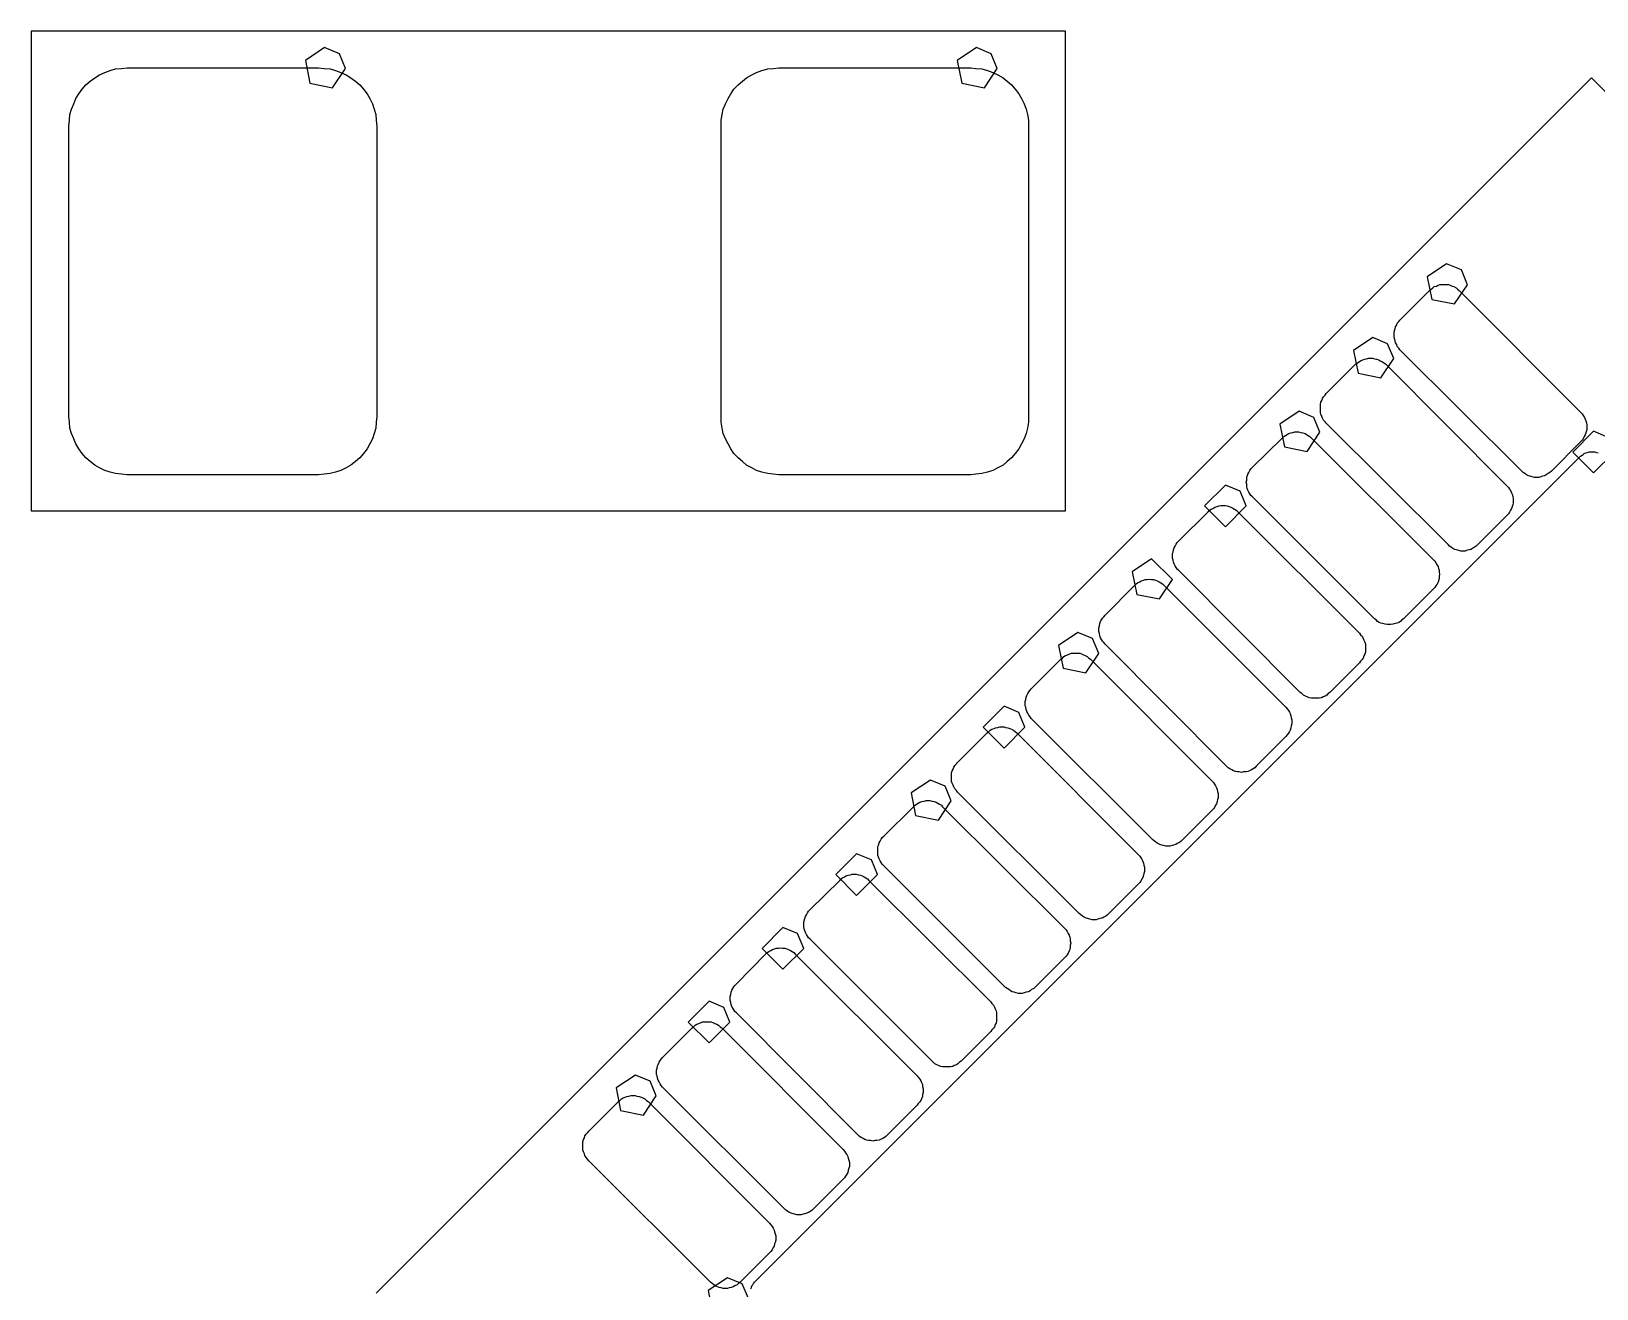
# Model space of a CAD drawing. Extents: x 114 to 258, y 8 to 198.
# Drawn here: x 181.87 to 189.37, y 149.93 to 155.96 of the extents above; entities that cross this region are included whole.
import ezdxf

# ---------------------------------------------------------------- set-up
doc = ezdxf.new("R2010")
doc.units = 0

msp = doc.modelspace()

# ---------------------------------------------------------------- linework, layer by layer
at = {"layer": 'Layer 1', "color": 7}
for points in [[(181.86908, 155.95834), (181.86908, 153.65964)], [(186.82716, 155.95834), (181.86908, 155.95834)], [(186.82716, 153.65964), (186.82716, 155.95834)], [(183.275224, 155.880032), (183.182836, 155.8183), (183.204513, 155.709321), (183.313492, 155.687644), (183.375224, 155.780032), (183.345935, 155.850743), (183.275224, 155.880032), (183.275224, 155.880032)], [(186.400186, 155.880032), (186.307798, 155.8183), (186.329475, 155.709321), (186.438454, 155.687644), (186.500186, 155.780032), (186.470897, 155.850743), (186.400186, 155.880032), (186.400186, 155.880032)], [(182.1307, 155.7018), (182.15102, 155.71958)], [(182.15102, 155.71958), (182.17388, 155.73482)], [(182.17388, 155.73482), (182.19674, 155.75006)], [(182.19674, 155.75006), (182.22214, 155.76022)], [(182.22214, 155.76022), (182.24754, 155.77038)], [(182.24754, 155.77038), (182.27294, 155.778)], [(182.27294, 155.778), (182.30088, 155.78054)], [(182.30088, 155.78054), (182.32882, 155.78308)], [(182.32882, 155.78308), (183.24576, 155.78308)], [(183.24576, 155.78308), (183.2737, 155.78054)], [(183.2737, 155.78054), (183.30164, 155.778)], [(183.30164, 155.778), (183.32704, 155.77038)], [(183.32704, 155.77038), (183.35244, 155.76022)], [(183.35244, 155.76022), (183.37784, 155.75006)], [(183.37784, 155.75006), (183.4007, 155.73482)], [(183.4007, 155.73482), (183.42356, 155.71958)], [(183.42356, 155.71958), (183.44388, 155.7018)], [(189.34938, 155.73482), (183.52262, 149.90806)], [(185.25744, 155.7018), (185.27776, 155.71958)], [(185.27776, 155.71958), (185.29808, 155.73482)], [(185.29808, 155.73482), (185.32348, 155.75006)], [(185.32348, 155.75006), (185.34634, 155.76022)], [(185.34634, 155.76022), (185.37174, 155.77038)], [(185.37174, 155.77038), (185.39968, 155.778)], [(185.39968, 155.778), (185.42508, 155.78054)], [(185.42508, 155.78054), (185.45302, 155.78308)], [(185.45302, 155.78308), (186.3725, 155.78308)], [(186.3725, 155.78308), (186.3979, 155.78054)], [(186.3979, 155.78054), (186.42584, 155.778)], [(186.42584, 155.778), (186.45378, 155.77038)], [(186.45378, 155.77038), (186.47918, 155.76022)], [(186.47918, 155.76022), (186.50204, 155.75006)], [(186.50204, 155.75006), (186.52744, 155.73482)], [(186.52744, 155.73482), (186.54776, 155.71958)], [(186.54776, 155.71958), (186.56808, 155.7018)], [(195.1736, 149.90806), (189.34938, 155.73482)], [(182.08244, 155.63576), (182.09768, 155.65862)], [(182.09768, 155.65862), (182.11292, 155.68148)], [(182.11292, 155.68148), (182.1307, 155.7018)], [(183.44388, 155.7018), (183.46166, 155.68148)], [(183.46166, 155.68148), (183.47944, 155.65862)], [(183.47944, 155.65862), (183.49214, 155.63576)], [(185.20918, 155.63576), (185.22188, 155.65862)], [(185.22188, 155.65862), (185.23712, 155.68148)], [(185.23712, 155.68148), (185.25744, 155.7018)], [(186.56808, 155.7018), (186.58586, 155.68148)], [(186.58586, 155.68148), (186.60364, 155.65862)], [(186.60364, 155.65862), (186.61634, 155.63576)], [(182.0545, 155.55956), (182.06212, 155.58496)], [(182.06212, 155.58496), (182.07228, 155.61036)], [(182.07228, 155.61036), (182.08244, 155.63576)], [(183.49214, 155.63576), (183.50484, 155.61036)], [(183.50484, 155.61036), (183.51246, 155.58496)], [(183.51246, 155.58496), (183.52008, 155.55956)], [(185.18124, 155.55956), (185.18632, 155.58496)], [(185.18632, 155.58496), (185.19648, 155.61036)], [(185.19648, 155.61036), (185.20918, 155.63576)], [(186.61634, 155.63576), (186.62904, 155.61036)], [(186.62904, 155.61036), (186.6392, 155.58496)], [(186.6392, 155.58496), (186.64428, 155.55956)], [(182.04942, 155.50368), (182.05196, 155.53162)], [(182.04942, 154.11176), (182.04942, 155.50368)], [(182.05196, 155.53162), (182.0545, 155.55956)], [(183.52008, 155.55956), (183.52262, 155.53162)], [(183.52262, 155.53162), (183.52516, 155.50368)], [(183.52516, 155.50368), (183.52516, 154.11176)], [(185.17616, 155.53162), (185.18124, 155.55956)], [(185.17616, 155.50368), (185.17616, 155.53162)], [(185.17616, 154.11176), (185.17616, 155.50368)], [(186.64428, 155.55956), (186.64936, 155.53162)], [(186.64936, 155.53162), (186.64936, 155.50368)], [(186.64936, 155.50368), (186.64936, 154.11176)], [(188.653928, 154.843458), (188.56154, 154.781726), (188.583217, 154.672747), (188.692196, 154.65107), (188.753928, 154.743458), (188.724639, 154.814169), (188.653928, 154.843458), (188.653928, 154.843458)], [(188.60516, 154.7366), (188.61278, 154.74168)], [(188.61278, 154.74168), (188.62294, 154.74422)], [(188.62294, 154.74422), (188.6331, 154.74422)], [(188.6331, 154.74422), (188.64326, 154.74422)], [(188.64326, 154.74422), (188.65342, 154.74422)], [(188.65342, 154.74422), (188.66358, 154.74422)], [(188.66358, 154.74422), (188.6712, 154.74168)], [(188.6712, 154.74168), (188.68136, 154.7366)], [(188.4299, 154.57404), (188.57214, 154.71628)], [(188.57214, 154.71628), (188.57976, 154.72136)], [(188.57976, 154.72136), (188.58738, 154.72898)], [(188.58738, 154.72898), (188.595, 154.73406)], [(188.595, 154.73406), (188.60516, 154.7366)], [(188.68136, 154.7366), (188.68898, 154.73406)], [(188.68898, 154.73406), (188.69914, 154.72898)], [(188.69914, 154.72898), (188.70676, 154.72136)], [(188.70676, 154.72136), (188.71438, 154.71628)], [(188.71438, 154.71628), (189.29604, 154.13208)], [(188.40196, 154.51308), (188.4045, 154.52324)], [(188.4045, 154.52324), (188.40704, 154.5334)], [(188.40704, 154.5334), (188.40958, 154.54102)], [(188.40958, 154.54102), (188.41466, 154.55118)], [(188.41466, 154.55118), (188.4172, 154.5588)], [(188.4172, 154.5588), (188.42482, 154.56642)], [(188.42482, 154.56642), (188.4299, 154.57404)], [(188.30036, 154.48989), (188.207972, 154.428158), (188.229649, 154.319179), (188.338628, 154.297502), (188.40036, 154.38989), (188.371071, 154.460601), (188.30036, 154.48989), (188.30036, 154.48989)], [(188.40196, 154.50292), (188.40196, 154.51308)], [(188.40196, 154.49276), (188.40196, 154.50292)], [(188.4045, 154.48514), (188.40196, 154.49276)], [(188.40704, 154.47498), (188.4045, 154.48514)], [(188.40958, 154.46482), (188.40704, 154.47498)], [(188.41466, 154.4572), (188.40958, 154.46482)], [(188.4172, 154.44704), (188.41466, 154.4572)], [(188.42482, 154.43942), (188.4172, 154.44704)], [(188.21908, 154.36322), (188.2267, 154.3683)], [(188.2267, 154.3683), (188.23432, 154.37338)], [(188.23432, 154.37338), (188.24194, 154.37846)], [(188.24194, 154.37846), (188.2521, 154.38354)], [(188.2521, 154.38354), (188.25972, 154.38608)], [(188.25972, 154.38608), (188.26988, 154.38862)], [(188.26988, 154.38862), (188.28004, 154.39116)], [(188.28004, 154.39116), (188.2902, 154.39116)], [(188.2902, 154.39116), (188.30036, 154.39116)], [(188.30036, 154.39116), (188.30798, 154.38862)], [(188.30798, 154.38862), (188.31814, 154.38608)], [(188.31814, 154.38608), (188.3283, 154.38354)], [(188.3283, 154.38354), (188.33592, 154.37846)], [(188.33592, 154.37846), (188.34608, 154.37338)], [(188.34608, 154.37338), (188.3537, 154.3683)], [(188.3537, 154.3683), (188.36132, 154.36322)], [(188.4299, 154.4318), (188.42482, 154.43942)], [(189.0141, 153.85014), (188.4299, 154.4318)], [(188.07684, 154.22098), (188.21908, 154.36322)], [(188.36132, 154.36322), (188.94298, 153.77902)], [(188.07176, 154.21336), (188.07684, 154.22098)], [(188.0489, 154.17018), (188.05144, 154.18034)], [(188.0489, 154.16002), (188.0489, 154.17018)], [(188.0489, 154.14986), (188.0489, 154.16002)], [(188.0489, 154.1397), (188.0489, 154.14986)], [(188.05144, 154.18034), (188.05652, 154.18796)], [(188.05652, 154.18796), (188.05906, 154.19812)], [(188.05906, 154.19812), (188.06414, 154.20574)], [(188.06414, 154.20574), (188.07176, 154.21336)], [(182.05196, 154.08382), (182.04942, 154.11176)], [(182.0545, 154.05588), (182.05196, 154.08382)], [(183.52262, 154.08382), (183.52008, 154.05588)], [(183.52516, 154.11176), (183.52262, 154.08382)], [(185.17616, 154.08382), (185.17616, 154.11176)], [(185.18124, 154.05588), (185.17616, 154.08382)], [(186.64936, 154.08382), (186.64428, 154.05588)], [(186.64936, 154.11176), (186.64936, 154.08382)], [(187.946792, 154.136322), (187.854404, 154.07459), (187.876081, 153.965611), (187.98506, 153.943934), (188.046792, 154.036322), (188.017503, 154.107033), (187.946792, 154.136322), (187.946792, 154.136322)], [(188.0489, 154.12954), (188.0489, 154.1397)], [(188.05144, 154.12192), (188.0489, 154.12954)], [(188.05652, 154.11176), (188.05144, 154.12192)], [(188.05906, 154.10414), (188.05652, 154.11176)], [(188.06414, 154.09398), (188.05906, 154.10414)], [(188.07176, 154.08636), (188.06414, 154.09398)], [(188.07684, 154.07874), (188.07176, 154.08636)], [(188.66104, 153.49708), (188.07684, 154.07874)], [(189.29604, 154.13208), (189.30366, 154.12446)], [(189.30366, 154.12446), (189.30874, 154.11684)], [(189.30874, 154.11684), (189.31382, 154.10922)], [(189.31382, 154.10922), (189.3189, 154.09906)], [(189.3189, 154.09906), (189.32144, 154.09144)], [(189.32144, 154.09144), (189.32398, 154.08128)], [(189.32398, 154.08128), (189.32652, 154.07112)], [(189.32652, 154.07112), (189.32652, 154.06096)], [(182.06212, 154.03048), (182.0545, 154.05588)], [(182.07228, 154.00508), (182.06212, 154.03048)], [(182.08244, 153.97968), (182.07228, 154.00508)], [(183.50484, 154.00508), (183.49214, 153.97968)], [(183.51246, 154.03048), (183.50484, 154.00508)], [(183.52008, 154.05588), (183.51246, 154.03048)], [(185.18632, 154.03048), (185.18124, 154.05588)], [(185.19648, 154.00508), (185.18632, 154.03048)], [(185.20918, 153.97968), (185.19648, 154.00508)], [(186.62904, 154.00508), (186.61634, 153.97968)], [(186.6392, 154.03048), (186.62904, 154.00508)], [(186.64428, 154.05588), (186.6392, 154.03048)], [(187.72378, 153.86792), (187.86602, 154.00762)], [(187.86602, 154.00762), (187.87364, 154.01524)], [(187.87364, 154.01524), (187.88126, 154.02032)], [(187.88126, 154.02032), (187.88888, 154.0254)], [(187.88888, 154.0254), (187.8965, 154.03048)], [(187.8965, 154.03048), (187.90666, 154.03302)], [(187.90666, 154.03302), (187.91682, 154.03556)], [(187.91682, 154.03556), (187.92698, 154.0381)], [(187.92698, 154.0381), (187.93714, 154.0381)], [(187.93714, 154.0381), (187.94476, 154.0381)], [(187.94476, 154.0381), (187.95492, 154.03556)], [(187.95492, 154.03556), (187.96508, 154.03302)], [(187.96508, 154.03302), (187.97524, 154.03048)], [(187.97524, 154.03048), (187.98286, 154.0254)], [(187.98286, 154.0254), (187.99048, 154.02032)], [(187.99048, 154.02032), (187.9981, 154.01524)], [(187.9981, 154.01524), (188.00572, 154.00762)], [(188.00572, 154.00762), (188.58992, 153.42596)], [(189.358524, 154.040818), (189.258524, 153.940818), (189.358524, 153.840818), (189.458524, 153.940818), (189.429235, 154.011529), (189.358524, 154.040818), (189.358524, 154.040818)], [(189.30366, 153.99746), (189.29604, 153.98984)], [(189.30874, 154.00508), (189.30366, 153.99746)], [(189.31382, 154.01524), (189.30874, 154.00508)], [(189.3189, 154.02286), (189.31382, 154.01524)], [(189.32144, 154.03302), (189.3189, 154.02286)], [(189.32398, 154.04318), (189.32144, 154.03302)], [(189.32652, 154.0508), (189.32398, 154.04318)], [(189.32652, 154.06096), (189.32652, 154.0508)], [(182.09768, 153.95682), (182.08244, 153.97968)], [(182.11292, 153.93396), (182.09768, 153.95682)], [(182.1307, 153.91364), (182.11292, 153.93396)], [(183.46166, 153.93396), (183.44388, 153.91364)], [(183.47944, 153.95682), (183.46166, 153.93396)], [(183.49214, 153.97968), (183.47944, 153.95682)], [(185.22188, 153.95682), (185.20918, 153.97968)], [(185.23712, 153.93396), (185.22188, 153.95682)], [(185.25744, 153.91364), (185.23712, 153.93396)], [(185.33618, 149.9614), (189.29604, 153.92126)], [(186.58586, 153.93396), (186.56808, 153.91364)], [(186.60364, 153.95682), (186.58586, 153.93396)], [(186.61634, 153.97968), (186.60364, 153.95682)], [(189.29604, 153.98984), (189.15634, 153.85014)], [(189.29604, 153.92126), (189.30366, 153.92634)], [(189.30366, 153.92634), (189.30874, 153.92888)], [(189.30874, 153.92888), (189.31382, 153.93396)], [(189.31382, 153.93396), (189.32144, 153.9365)], [(189.32144, 153.9365), (189.32906, 153.93904)], [(189.32906, 153.93904), (189.33668, 153.94158)], [(189.33668, 153.94158), (189.34176, 153.94158)], [(189.34176, 153.94158), (189.34938, 153.94158)], [(189.34938, 153.94158), (189.357, 153.94158)], [(189.357, 153.94158), (189.36462, 153.94158)], [(189.36462, 153.94158), (189.37224, 153.93904)], [(189.37224, 153.93904), (189.37986, 153.9365)], [(182.15102, 153.89586), (182.1307, 153.91364)], [(182.17388, 153.87808), (182.15102, 153.89586)], [(182.19674, 153.86538), (182.17388, 153.87808)], [(182.22214, 153.85268), (182.19674, 153.86538)], [(182.24754, 153.84506), (182.22214, 153.85268)], [(182.27294, 153.83744), (182.24754, 153.84506)], [(183.32704, 153.84506), (183.30164, 153.83744)], [(183.35244, 153.85268), (183.32704, 153.84506)], [(183.37784, 153.86538), (183.35244, 153.85268)], [(183.4007, 153.87808), (183.37784, 153.86538)], [(183.42356, 153.89586), (183.4007, 153.87808)], [(183.44388, 153.91364), (183.42356, 153.89586)], [(185.27776, 153.89586), (185.25744, 153.91364)], [(185.29808, 153.87808), (185.27776, 153.89586)], [(185.32348, 153.86538), (185.29808, 153.87808)], [(185.34634, 153.85268), (185.32348, 153.86538)], [(185.37174, 153.84506), (185.34634, 153.85268)], [(185.39968, 153.83744), (185.37174, 153.84506)], [(186.45378, 153.84506), (186.42584, 153.83744)], [(186.47918, 153.85268), (186.45378, 153.84506)], [(186.50204, 153.86538), (186.47918, 153.85268)], [(186.52744, 153.87808), (186.50204, 153.86538)], [(186.54776, 153.89586), (186.52744, 153.87808)], [(186.56808, 153.91364), (186.54776, 153.89586)], [(187.70092, 153.8349), (187.706, 153.84252)], [(187.706, 153.84252), (187.71108, 153.85268)], [(187.71108, 153.85268), (187.71616, 153.8603)], [(187.71616, 153.8603), (187.72378, 153.86792)], [(189.02172, 153.84252), (189.0141, 153.85014)], [(189.02934, 153.83744), (189.02172, 153.84252)], [(189.14872, 153.84252), (189.1411, 153.83744)], [(189.15634, 153.85014), (189.14872, 153.84252)], [(182.30088, 153.8349), (182.27294, 153.83744)], [(182.32882, 153.83236), (182.30088, 153.8349)], [(183.24576, 153.83236), (182.32882, 153.83236)], [(183.2737, 153.8349), (183.24576, 153.83236)], [(183.30164, 153.83744), (183.2737, 153.8349)], [(185.42508, 153.8349), (185.39968, 153.83744)], [(185.45302, 153.83236), (185.42508, 153.8349)], [(186.3725, 153.83236), (185.45302, 153.83236)], [(186.3979, 153.8349), (186.3725, 153.83236)], [(186.42584, 153.83744), (186.3979, 153.8349)], [(187.593224, 153.782754), (187.493224, 153.682754), (187.593224, 153.582754), (187.693224, 153.682754), (187.663935, 153.753465), (187.593224, 153.782754), (187.593224, 153.782754)], [(187.6933, 153.7968), (187.69584, 153.80696)], [(187.69584, 153.78664), (187.6933, 153.7968)], [(187.69584, 153.81712), (187.69838, 153.82474)], [(187.69584, 153.80696), (187.69584, 153.81712)], [(187.69584, 153.77648), (187.69584, 153.78664)], [(187.69838, 153.76632), (187.69584, 153.77648)], [(187.69838, 153.82474), (187.70092, 153.8349)], [(187.70092, 153.7587), (187.69838, 153.76632)], [(188.94298, 153.77902), (188.9506, 153.7714)], [(188.9506, 153.7714), (188.95568, 153.76378)], [(189.03696, 153.83236), (189.02934, 153.83744)], [(189.04712, 153.82728), (189.03696, 153.83236)], [(189.05474, 153.82474), (189.04712, 153.82728)], [(189.0649, 153.8222), (189.05474, 153.82474)], [(189.07506, 153.81966), (189.0649, 153.8222)], [(189.08522, 153.81966), (189.07506, 153.81966)], [(189.09538, 153.81966), (189.08522, 153.81966)], [(189.10554, 153.8222), (189.09538, 153.81966)], [(189.11316, 153.82474), (189.10554, 153.8222)], [(189.12332, 153.82728), (189.11316, 153.82474)], [(189.13094, 153.83236), (189.12332, 153.82728)], [(189.1411, 153.83744), (189.13094, 153.83236)], [(187.706, 153.74854), (187.70092, 153.7587)], [(187.71108, 153.74092), (187.706, 153.74854)], [(187.71616, 153.7333), (187.71108, 153.74092)], [(187.72378, 153.72568), (187.71616, 153.7333)], [(188.30798, 153.14148), (187.72378, 153.72568)], [(188.95568, 153.76378), (188.96076, 153.75616)], [(188.96076, 153.75616), (188.96584, 153.746)], [(188.96584, 153.746), (188.96838, 153.73838)], [(188.96838, 153.73838), (188.97092, 153.72822)], [(188.97092, 153.72822), (188.97346, 153.71806)], [(188.97346, 153.69774), (188.97092, 153.68758)], [(188.97346, 153.71806), (188.97346, 153.7079)], [(188.97346, 153.7079), (188.97346, 153.69774)], [(181.86908, 153.65964), (186.82716, 153.65964)], [(187.37072, 153.51486), (187.51042, 153.65456)], [(187.51042, 153.65456), (187.51804, 153.66218)], [(187.51804, 153.66218), (187.52566, 153.66726)], [(187.52566, 153.66726), (187.53582, 153.67234)], [(187.53582, 153.67234), (187.54344, 153.67742)], [(187.54344, 153.67742), (187.5536, 153.67996)], [(187.5536, 153.67996), (187.56376, 153.6825)], [(187.56376, 153.6825), (187.57138, 153.68504)], [(187.57138, 153.68504), (187.58154, 153.68504)], [(187.58154, 153.68504), (187.5917, 153.68504)], [(187.5917, 153.68504), (187.60186, 153.6825)], [(187.60186, 153.6825), (187.61202, 153.67996)], [(187.61202, 153.67996), (187.61964, 153.67742)], [(187.61964, 153.67742), (187.6298, 153.67234)], [(187.6298, 153.67234), (187.63742, 153.66726)], [(187.63742, 153.66726), (187.64504, 153.66218)], [(187.64504, 153.66218), (187.65266, 153.65456)], [(187.65266, 153.65456), (188.23686, 153.0729)], [(188.94298, 153.63678), (188.80328, 153.49708)], [(188.9506, 153.6444), (188.94298, 153.63678)], [(188.95568, 153.65202), (188.9506, 153.6444)], [(188.96076, 153.66218), (188.95568, 153.65202)], [(188.96584, 153.6698), (188.96076, 153.66218)], [(188.96838, 153.67996), (188.96584, 153.6698)], [(188.97092, 153.68758), (188.96838, 153.67996)], [(187.34278, 153.46152), (187.34532, 153.47168)], [(187.34532, 153.47168), (187.34786, 153.48184)], [(187.34786, 153.48184), (187.35294, 153.48946)], [(187.35294, 153.48946), (187.35802, 153.49962)], [(187.35802, 153.49962), (187.3631, 153.50724)], [(187.3631, 153.50724), (187.37072, 153.51486)], [(188.66866, 153.48946), (188.66104, 153.49708)], [(188.67628, 153.48438), (188.66866, 153.48946)], [(188.6839, 153.4793), (188.67628, 153.48438)], [(188.69406, 153.47422), (188.6839, 153.4793)], [(188.70168, 153.47168), (188.69406, 153.47422)], [(188.71184, 153.46914), (188.70168, 153.47168)], [(188.722, 153.4666), (188.71184, 153.46914)], [(188.73216, 153.4666), (188.722, 153.4666)], [(188.74232, 153.4666), (188.73216, 153.4666)], [(188.74994, 153.46914), (188.74232, 153.4666)], [(188.7601, 153.47168), (188.74994, 153.46914)], [(188.77026, 153.47422), (188.7601, 153.47168)], [(188.77788, 153.4793), (188.77026, 153.47422)], [(188.78804, 153.48438), (188.77788, 153.4793)], [(188.79566, 153.48946), (188.78804, 153.48438)], [(188.80328, 153.49708), (188.79566, 153.48946)], [(187.239656, 153.429186), (187.147268, 153.367454), (187.168945, 153.258475), (187.277924, 153.236798), (187.339656, 153.329186), (187.239656, 153.429186), (187.239656, 153.429186)], [(187.34024, 153.4539), (187.34278, 153.46152)], [(187.34024, 153.44374), (187.34024, 153.4539)], [(187.34024, 153.43358), (187.34024, 153.44374)], [(187.34278, 153.42342), (187.34024, 153.43358)], [(187.34532, 153.41326), (187.34278, 153.42342)], [(187.34786, 153.40564), (187.34532, 153.41326)], [(187.35294, 153.39548), (187.34786, 153.40564)], [(187.35802, 153.38786), (187.35294, 153.39548)], [(188.58992, 153.42596), (188.59754, 153.41834)], [(188.59754, 153.41834), (188.60262, 153.41072)], [(188.60262, 153.41072), (188.6077, 153.40056)], [(188.6077, 153.40056), (188.61278, 153.39294)], [(188.61278, 153.39294), (188.61532, 153.38278)], [(187.1726, 153.3142), (187.18276, 153.31928)], [(187.18276, 153.31928), (187.19038, 153.32436)], [(187.19038, 153.32436), (187.20054, 153.3269)], [(187.20054, 153.3269), (187.20816, 153.32944)], [(187.20816, 153.32944), (187.21832, 153.32944)], [(187.21832, 153.32944), (187.22848, 153.33198)], [(187.22848, 153.33198), (187.23864, 153.32944)], [(187.23864, 153.32944), (187.2488, 153.32944)], [(187.2488, 153.32944), (187.25896, 153.3269)], [(187.25896, 153.3269), (187.26658, 153.32436)], [(187.26658, 153.32436), (187.27674, 153.31928)], [(187.27674, 153.31928), (187.28436, 153.3142)], [(187.3631, 153.38024), (187.35802, 153.38786)], [(187.37072, 153.37262), (187.3631, 153.38024)], [(187.95238, 152.78842), (187.37072, 153.37262)], [(188.61278, 153.31674), (188.6077, 153.30658)], [(188.61532, 153.32436), (188.61278, 153.31674)], [(188.61532, 153.38278), (188.61786, 153.37516)], [(188.61786, 153.33452), (188.61532, 153.32436)], [(188.61786, 153.37516), (188.61786, 153.365)], [(188.61786, 153.365), (188.6204, 153.35484)], [(188.6204, 153.35484), (188.61786, 153.34468)], [(188.61786, 153.34468), (188.61786, 153.33452)], [(187.01766, 153.15926), (187.15736, 153.3015)], [(187.15736, 153.3015), (187.16498, 153.30912)], [(187.16498, 153.30912), (187.1726, 153.3142)], [(187.28436, 153.3142), (187.29198, 153.30912)], [(187.29198, 153.30912), (187.2996, 153.3015)], [(187.2996, 153.3015), (187.8838, 152.7173)], [(188.58992, 153.28372), (188.44768, 153.14148)], [(188.59754, 153.29134), (188.58992, 153.28372)], [(188.60262, 153.29896), (188.59754, 153.29134)], [(188.6077, 153.30658), (188.60262, 153.29896)], [(186.98718, 153.0983), (186.98972, 153.10846)], [(186.98718, 153.08814), (186.98718, 153.0983)], [(186.98972, 153.10846), (186.99226, 153.11862)], [(186.99226, 153.11862), (186.9948, 153.12878)], [(186.9948, 153.12878), (186.99988, 153.1364)], [(186.99988, 153.1364), (187.00496, 153.14402)], [(187.00496, 153.14402), (187.01004, 153.15164)], [(187.01004, 153.15164), (187.01766, 153.15926)], [(188.3156, 153.1364), (188.30798, 153.14148)], [(188.32322, 153.12878), (188.3156, 153.1364)], [(188.33084, 153.1237), (188.32322, 153.12878)], [(188.33846, 153.12116), (188.33084, 153.1237)], [(188.34862, 153.11862), (188.33846, 153.12116)], [(188.35878, 153.11608), (188.34862, 153.11862)], [(188.36894, 153.11354), (188.35878, 153.11608)], [(188.3791, 153.11354), (188.36894, 153.11354)], [(188.38672, 153.11354), (188.3791, 153.11354)], [(188.39688, 153.11608), (188.38672, 153.11354)], [(188.40704, 153.11862), (188.39688, 153.11608)], [(188.4172, 153.12116), (188.40704, 153.11862)], [(188.42482, 153.1237), (188.4172, 153.12116)], [(188.43244, 153.12878), (188.42482, 153.1237)], [(188.44006, 153.1364), (188.43244, 153.12878)], [(188.44768, 153.14148), (188.44006, 153.1364)], [(186.886088, 153.075618), (186.7937, 153.013886), (186.815377, 152.904907), (186.924356, 152.88323), (186.986088, 152.975618), (186.956799, 153.046329), (186.886088, 153.075618), (186.886088, 153.075618)], [(186.98718, 153.08052), (186.98718, 153.08814)], [(186.98972, 153.07036), (186.98718, 153.08052)], [(186.99226, 153.0602), (186.98972, 153.07036)], [(186.9948, 153.05004), (186.99226, 153.0602)], [(186.99988, 153.04242), (186.9948, 153.05004)], [(187.00496, 153.0348), (186.99988, 153.04242)], [(187.01004, 153.02718), (187.00496, 153.0348)], [(187.01766, 153.01956), (187.01004, 153.02718)], [(187.59932, 152.43536), (187.01766, 153.01956)], [(188.23686, 153.0729), (188.24194, 153.06528)], [(188.24194, 153.06528), (188.24956, 153.05766)], [(188.24956, 153.05766), (188.25464, 153.0475)], [(188.25464, 153.0475), (188.25718, 153.03988)], [(188.25718, 153.03988), (188.26226, 153.02972)], [(188.26226, 153.02972), (188.2648, 153.01956)], [(188.2648, 153.01956), (188.2648, 153.01194)], [(186.66206, 152.8062), (186.8043, 152.94844)], [(186.8043, 152.94844), (186.81192, 152.95352)], [(186.81192, 152.95352), (186.81954, 152.96114)], [(186.81954, 152.96114), (186.82716, 152.96622)], [(186.82716, 152.96622), (186.83732, 152.96876)], [(186.83732, 152.96876), (186.84748, 152.97384)], [(186.84748, 152.97384), (186.8551, 152.97638)], [(186.8551, 152.97638), (186.86526, 152.97638)], [(186.86526, 152.97638), (186.87542, 152.97638)], [(186.87542, 152.97638), (186.88558, 152.97638)], [(186.88558, 152.97638), (186.89574, 152.97638)], [(186.89574, 152.97638), (186.90336, 152.97384)], [(186.90336, 152.97384), (186.91352, 152.96876)], [(186.91352, 152.96876), (186.92114, 152.96622)], [(186.92114, 152.96622), (186.9313, 152.96114)], [(186.9313, 152.96114), (186.93892, 152.95352)], [(186.93892, 152.95352), (186.94654, 152.94844)], [(186.94654, 152.94844), (187.5282, 152.36424)], [(188.24956, 152.9459), (188.24194, 152.93828)], [(188.25464, 152.95352), (188.24956, 152.9459)], [(188.25718, 152.96368), (188.25464, 152.95352)], [(188.26226, 152.9713), (188.25718, 152.96368)], [(188.2648, 152.98146), (188.26226, 152.9713)], [(188.2648, 153.01194), (188.2648, 153.00178)], [(188.2648, 153.00178), (188.2648, 152.99162)], [(188.2648, 152.99162), (188.2648, 152.98146)], [(188.23686, 152.93066), (188.09462, 152.78842)], [(188.24194, 152.93828), (188.23686, 152.93066)], [(186.64682, 152.78334), (186.6519, 152.79096)], [(186.6519, 152.79096), (186.65698, 152.79858)], [(186.65698, 152.79858), (186.66206, 152.8062)], [(186.532774, 152.72205), (186.432774, 152.62205), (186.532774, 152.52205), (186.632774, 152.62205), (186.603485, 152.692761), (186.532774, 152.72205), (186.532774, 152.72205)], [(186.63412, 152.74524), (186.63666, 152.7554)], [(186.63412, 152.73508), (186.63412, 152.74524)], [(186.63412, 152.72492), (186.63412, 152.73508)], [(186.63666, 152.7173), (186.63412, 152.72492)], [(186.63666, 152.7554), (186.6392, 152.76556)], [(186.6392, 152.70714), (186.63666, 152.7173)], [(186.6392, 152.76556), (186.64174, 152.77318)], [(186.64174, 152.77318), (186.64682, 152.78334)], [(187.8838, 152.7173), (187.88888, 152.70968)], [(187.96, 152.78334), (187.95238, 152.78842)], [(187.96762, 152.77572), (187.96, 152.78334)], [(187.97778, 152.77064), (187.96762, 152.77572)], [(187.9854, 152.7681), (187.97778, 152.77064)], [(187.99556, 152.76302), (187.9854, 152.7681)], [(188.00572, 152.76048), (187.99556, 152.76302)], [(188.01334, 152.76048), (188.00572, 152.76048)], [(188.0235, 152.76048), (188.01334, 152.76048)], [(188.03366, 152.76048), (188.0235, 152.76048)], [(188.04382, 152.76048), (188.03366, 152.76048)], [(188.05398, 152.76302), (188.04382, 152.76048)], [(188.0616, 152.7681), (188.05398, 152.76302)], [(188.07176, 152.77064), (188.0616, 152.7681)], [(188.07938, 152.77572), (188.07176, 152.77064)], [(188.087, 152.78334), (188.07938, 152.77572)], [(188.09462, 152.78842), (188.087, 152.78334)], [(186.64174, 152.69698), (186.6392, 152.70714)], [(186.64682, 152.68936), (186.64174, 152.69698)], [(186.6519, 152.6792), (186.64682, 152.68936)], [(186.65698, 152.67158), (186.6519, 152.6792)], [(186.66206, 152.66396), (186.65698, 152.67158)], [(187.24626, 152.0823), (186.66206, 152.66396)], [(187.88888, 152.70968), (187.8965, 152.70206)], [(187.8965, 152.70206), (187.90158, 152.69444)], [(187.90158, 152.69444), (187.90412, 152.68682)], [(187.90412, 152.68682), (187.90666, 152.67666)], [(187.90666, 152.67666), (187.9092, 152.6665)], [(187.9092, 152.6665), (187.91174, 152.65634)], [(187.91174, 152.65634), (187.91174, 152.64618)], [(187.91174, 152.64618), (187.91174, 152.63856)], [(186.309, 152.45314), (186.45124, 152.59538)], [(186.45124, 152.59538), (186.45886, 152.60046)], [(186.45886, 152.60046), (186.46648, 152.60808)], [(186.46648, 152.60808), (186.4741, 152.61316)], [(186.4741, 152.61316), (186.48426, 152.6157)], [(186.48426, 152.6157), (186.49188, 152.61824)], [(186.49188, 152.61824), (186.50204, 152.62078)], [(186.50204, 152.62078), (186.5122, 152.62332)], [(186.5122, 152.62332), (186.52236, 152.62332)], [(186.52236, 152.62332), (186.53252, 152.62332)], [(186.53252, 152.62332), (186.54014, 152.62078)], [(186.54014, 152.62078), (186.5503, 152.61824)], [(186.5503, 152.61824), (186.56046, 152.6157)], [(186.56046, 152.6157), (186.56808, 152.61316)], [(186.56808, 152.61316), (186.57824, 152.60808)], [(186.57824, 152.60808), (186.58586, 152.60046)], [(186.58586, 152.60046), (186.59348, 152.59538)], [(186.59348, 152.59538), (187.17514, 152.01118)], [(187.8838, 152.5776), (187.74156, 152.43536)], [(187.88888, 152.58522), (187.8838, 152.5776)], [(187.8965, 152.59284), (187.88888, 152.58522)], [(187.90158, 152.60046), (187.8965, 152.59284)], [(187.90412, 152.60808), (187.90158, 152.60046)], [(187.90666, 152.61824), (187.90412, 152.60808)], [(187.9092, 152.6284), (187.90666, 152.61824)], [(187.91174, 152.63856), (187.9092, 152.6284)], [(186.2836, 152.4125), (186.28868, 152.42012)], [(186.28868, 152.42012), (186.29122, 152.43028)], [(186.29122, 152.43028), (186.2963, 152.4379)], [(186.2963, 152.4379), (186.30392, 152.44552)], [(186.30392, 152.44552), (186.309, 152.45314)], [(187.60694, 152.42774), (187.59932, 152.43536)], [(187.61456, 152.42266), (187.60694, 152.42774)], [(187.62472, 152.41758), (187.61456, 152.42266)], [(187.63234, 152.4125), (187.62472, 152.41758)], [(187.7187, 152.41758), (187.70854, 152.4125)], [(187.72632, 152.42266), (187.7187, 152.41758)], [(187.73394, 152.42774), (187.72632, 152.42266)], [(187.74156, 152.43536), (187.73394, 152.42774)], [(186.179206, 152.368482), (186.086818, 152.30675), (186.108495, 152.197771), (186.217474, 152.176094), (186.279206, 152.268482), (186.249917, 152.339193), (186.179206, 152.368482), (186.179206, 152.368482)], [(186.28106, 152.40234), (186.2836, 152.4125)], [(186.28106, 152.39218), (186.28106, 152.40234)], [(186.28106, 152.38202), (186.28106, 152.39218)], [(186.28106, 152.37186), (186.28106, 152.38202)], [(186.28106, 152.3617), (186.28106, 152.37186)], [(186.2836, 152.35408), (186.28106, 152.3617)], [(186.28868, 152.34392), (186.2836, 152.35408)], [(186.29122, 152.3363), (186.28868, 152.34392)], [(187.5282, 152.36424), (187.53582, 152.35662)], [(187.53582, 152.35662), (187.5409, 152.349)], [(187.5409, 152.349), (187.54598, 152.34138)], [(187.54598, 152.34138), (187.55106, 152.33122)], [(187.6425, 152.40996), (187.63234, 152.4125)], [(187.65012, 152.40742), (187.6425, 152.40996)], [(187.66028, 152.40742), (187.65012, 152.40742)], [(187.67044, 152.40488), (187.66028, 152.40742)], [(187.6806, 152.40742), (187.67044, 152.40488)], [(187.69076, 152.40742), (187.6806, 152.40742)], [(187.70092, 152.40996), (187.69076, 152.40742)], [(187.70854, 152.4125), (187.70092, 152.40996)], [(186.12866, 152.26264), (186.13882, 152.26518)], [(186.13882, 152.26518), (186.14898, 152.26772)], [(186.14898, 152.26772), (186.15914, 152.27026)], [(186.15914, 152.27026), (186.1693, 152.27026)], [(186.1693, 152.27026), (186.17692, 152.27026)], [(186.17692, 152.27026), (186.18708, 152.26772)], [(186.18708, 152.26772), (186.19724, 152.26518)], [(186.19724, 152.26518), (186.2074, 152.26264)], [(186.2963, 152.32614), (186.29122, 152.3363)], [(186.30392, 152.31852), (186.2963, 152.32614)], [(186.309, 152.3109), (186.30392, 152.31852)], [(186.8932, 151.72924), (186.309, 152.3109)], [(187.55106, 152.33122), (187.5536, 152.3236)], [(187.5536, 152.26518), (187.55106, 152.25502)], [(187.5536, 152.3236), (187.55614, 152.31344)], [(187.55614, 152.27534), (187.5536, 152.26518)], [(187.55614, 152.31344), (187.55868, 152.30328)], [(187.55868, 152.28296), (187.55614, 152.27534)], [(187.55868, 152.30328), (187.55868, 152.29312)], [(187.55868, 152.29312), (187.55868, 152.28296)], [(185.95594, 152.10008), (186.09818, 152.23978)], [(186.09818, 152.23978), (186.1058, 152.2474)], [(186.1058, 152.2474), (186.11342, 152.25248)], [(186.11342, 152.25248), (186.12104, 152.25756)], [(186.12104, 152.25756), (186.12866, 152.26264)], [(186.2074, 152.26264), (186.21502, 152.25756)], [(186.21502, 152.25756), (186.22264, 152.25248)], [(186.22264, 152.25248), (186.2328, 152.2474)], [(186.2328, 152.2474), (186.23788, 152.23978)], [(186.23788, 152.23978), (186.82208, 151.65812)], [(187.5282, 152.222), (187.3885, 152.0823)], [(187.53582, 152.22962), (187.5282, 152.222)], [(187.5409, 152.23724), (187.53582, 152.22962)], [(187.54598, 152.2474), (187.5409, 152.23724)], [(187.55106, 152.25502), (187.54598, 152.2474)], [(185.928, 152.04928), (185.93054, 152.0569)], [(185.928, 152.03912), (185.928, 152.04928)], [(185.93054, 152.0569), (185.93308, 152.06706)], [(185.93308, 152.06706), (185.93816, 152.07468)], [(185.93816, 152.07468), (185.94324, 152.08484)], [(185.94324, 152.08484), (185.94832, 152.09246)], [(185.94832, 152.09246), (185.95594, 152.10008)], [(187.25388, 152.07468), (187.24626, 152.0823)], [(187.2615, 152.0696), (187.25388, 152.07468)], [(187.26912, 152.06452), (187.2615, 152.0696)], [(187.27928, 152.05944), (187.26912, 152.06452)], [(187.28944, 152.0569), (187.27928, 152.05944)], [(187.29706, 152.05436), (187.28944, 152.0569)], [(187.30722, 152.05182), (187.29706, 152.05436)], [(187.31738, 152.05182), (187.30722, 152.05182)], [(187.32754, 152.05182), (187.31738, 152.05182)], [(187.3377, 152.05436), (187.32754, 152.05182)], [(187.34532, 152.0569), (187.3377, 152.05436)], [(187.35548, 152.05944), (187.34532, 152.0569)], [(187.3631, 152.06452), (187.35548, 152.05944)], [(187.37326, 152.0696), (187.3631, 152.06452)], [(187.38088, 152.07468), (187.37326, 152.0696)], [(187.3885, 152.0823), (187.38088, 152.07468)], [(185.825638, 152.014914), (185.725638, 151.914914), (185.825638, 151.814914), (185.925638, 151.914914), (185.896349, 151.985625), (185.825638, 152.014914), (185.825638, 152.014914)], [(185.928, 152.02896), (185.928, 152.03912)], [(185.928, 152.0188), (185.928, 152.02896)], [(185.928, 152.00864), (185.928, 152.0188)], [(185.93054, 151.99848), (185.928, 152.00864)], [(185.93308, 151.99086), (185.93054, 151.99848)], [(185.93816, 151.9807), (185.93308, 151.99086)], [(185.94324, 151.97308), (185.93816, 151.9807)], [(185.94832, 151.96546), (185.94324, 151.97308)], [(185.95594, 151.95784), (185.94832, 151.96546)], [(187.17514, 152.01118), (187.18276, 152.00356)], [(187.18276, 152.00356), (187.18784, 151.99594)], [(187.18784, 151.99594), (187.19292, 151.98832)], [(187.19292, 151.98832), (187.198, 151.97816)], [(187.198, 151.97816), (187.20054, 151.97054)], [(187.20054, 151.97054), (187.20308, 151.96038)], [(185.74512, 151.88672), (185.7502, 151.89434)], [(185.7502, 151.89434), (185.75782, 151.89942)], [(185.75782, 151.89942), (185.76798, 151.9045)], [(185.76798, 151.9045), (185.7756, 151.90958)], [(185.7756, 151.90958), (185.78576, 151.91212)], [(185.78576, 151.91212), (185.79592, 151.91466)], [(185.79592, 151.91466), (185.80354, 151.9172)], [(185.80354, 151.9172), (185.8137, 151.9172)], [(185.8137, 151.9172), (185.82386, 151.9172)], [(185.82386, 151.9172), (185.83402, 151.91466)], [(185.83402, 151.91466), (185.84418, 151.91212)], [(185.84418, 151.91212), (185.8518, 151.90958)], [(185.8518, 151.90958), (185.86196, 151.9045)], [(185.86196, 151.9045), (185.86958, 151.89942)], [(185.86958, 151.89942), (185.8772, 151.89434)], [(185.8772, 151.89434), (185.88482, 151.88672)], [(186.54014, 151.37364), (185.95594, 151.95784)], [(187.19292, 151.89434), (187.18784, 151.88418)], [(187.198, 151.90196), (187.19292, 151.89434)], [(187.20054, 151.91212), (187.198, 151.90196)], [(187.20308, 151.91974), (187.20054, 151.91212)], [(187.20308, 151.96038), (187.20562, 151.95022)], [(187.20562, 151.9299), (187.20308, 151.91974)], [(187.20562, 151.95022), (187.20562, 151.94006)], [(187.20562, 151.94006), (187.20562, 151.9299)], [(185.60288, 151.74702), (185.74512, 151.88672)], [(185.88482, 151.88672), (186.46902, 151.30506)], [(187.17514, 151.86894), (187.03544, 151.72924)], [(187.18276, 151.87656), (187.17514, 151.86894)], [(187.18784, 151.88418), (187.18276, 151.87656)], [(185.59526, 151.7394), (185.60288, 151.74702)], [(185.5724, 151.68606), (185.57494, 151.69368)], [(185.5724, 151.6759), (185.5724, 151.68606)], [(185.5724, 151.66574), (185.5724, 151.6759)], [(185.57494, 151.65558), (185.5724, 151.66574)], [(185.57494, 151.69368), (185.57748, 151.70384)], [(185.57748, 151.70384), (185.58002, 151.714)], [(185.58002, 151.714), (185.5851, 151.72162)], [(185.5851, 151.72162), (185.59018, 151.73178)], [(185.59018, 151.73178), (185.59526, 151.7394)], [(186.90082, 151.72162), (186.8932, 151.72924)], [(186.90844, 151.71654), (186.90082, 151.72162)], [(186.91606, 151.71146), (186.90844, 151.71654)], [(186.92622, 151.70638), (186.91606, 151.71146)], [(186.93384, 151.70384), (186.92622, 151.70638)], [(186.944, 151.7013), (186.93384, 151.70384)], [(186.95416, 151.69876), (186.944, 151.7013)], [(186.96432, 151.69876), (186.95416, 151.69876)], [(186.97448, 151.69876), (186.96432, 151.69876)], [(186.9821, 151.7013), (186.97448, 151.69876)], [(186.99226, 151.70384), (186.9821, 151.7013)], [(187.00242, 151.70638), (186.99226, 151.70384)], [(187.01004, 151.71146), (187.00242, 151.70638)], [(187.0202, 151.71654), (187.01004, 151.71146)], [(187.02782, 151.72162), (187.0202, 151.71654)], [(187.03544, 151.72924), (187.02782, 151.72162)], [(185.47207, 151.661346), (185.37207, 151.561346), (185.47207, 151.461346), (185.57207, 151.561346), (185.542781, 151.632057), (185.47207, 151.661346), (185.47207, 151.661346)], [(185.57748, 151.64542), (185.57494, 151.65558)], [(185.58002, 151.6378), (185.57748, 151.64542)], [(185.5851, 151.62764), (185.58002, 151.6378)], [(185.59018, 151.62002), (185.5851, 151.62764)], [(185.59526, 151.6124), (185.59018, 151.62002)], [(185.60288, 151.60478), (185.59526, 151.6124)], [(186.18708, 151.02058), (185.60288, 151.60478)], [(186.82208, 151.65812), (186.8297, 151.6505)], [(186.8297, 151.6505), (186.83478, 151.64288)], [(186.83478, 151.64288), (186.83986, 151.63272)], [(186.83986, 151.63272), (186.84494, 151.6251)], [(186.84494, 151.6251), (186.84748, 151.61494)], [(186.84748, 151.61494), (186.85002, 151.60732)], [(186.85002, 151.60732), (186.85002, 151.59716)], [(186.85002, 151.59716), (186.85256, 151.587)], [(185.24982, 151.39142), (185.38952, 151.53366)], [(185.38952, 151.53366), (185.39714, 151.54128)], [(185.39714, 151.54128), (185.40476, 151.54636)], [(185.40476, 151.54636), (185.41492, 151.55144)], [(185.41492, 151.55144), (185.42254, 151.55652)], [(185.42254, 151.55652), (185.4327, 151.55906)], [(185.4327, 151.55906), (185.44032, 151.5616)], [(185.44032, 151.5616), (185.45048, 151.5616)], [(185.45048, 151.5616), (185.46064, 151.56414)], [(185.46064, 151.56414), (185.4708, 151.5616)], [(185.4708, 151.5616), (185.48096, 151.5616)], [(185.48096, 151.5616), (185.49112, 151.55906)], [(185.49112, 151.55906), (185.49874, 151.55652)], [(185.49874, 151.55652), (185.5089, 151.55144)], [(185.5089, 151.55144), (185.51652, 151.54636)], [(185.51652, 151.54636), (185.52414, 151.54128)], [(185.52414, 151.54128), (185.53176, 151.53366)], [(185.53176, 151.53366), (186.11596, 150.94946)], [(186.82208, 151.51588), (186.67984, 151.37364)], [(186.8297, 151.5235), (186.82208, 151.51588)], [(186.83478, 151.53112), (186.8297, 151.5235)], [(186.83986, 151.53874), (186.83478, 151.53112)], [(186.84494, 151.5489), (186.83986, 151.53874)], [(186.84748, 151.55652), (186.84494, 151.5489)], [(186.85002, 151.56668), (186.84748, 151.55652)], [(186.85256, 151.587), (186.85002, 151.57684)], [(186.85002, 151.57684), (186.85002, 151.56668)], [(185.22696, 151.36094), (185.23204, 151.36856)], [(185.23204, 151.36856), (185.23712, 151.37618)], [(185.23712, 151.37618), (185.2422, 151.3838)], [(185.2422, 151.3838), (185.24982, 151.39142)], [(186.54776, 151.36856), (186.54014, 151.37364)], [(186.55538, 151.36348), (186.54776, 151.36856)], [(186.67476, 151.36856), (186.6646, 151.36348)], [(186.67984, 151.37364), (186.67476, 151.36856)], [(185.118502, 151.307778), (185.018502, 151.207778), (185.118502, 151.107778), (185.218502, 151.207778), (185.189213, 151.278489), (185.118502, 151.307778), (185.118502, 151.307778)], [(185.21934, 151.33046), (185.22188, 151.34062)], [(185.21934, 151.32284), (185.21934, 151.33046)], [(185.21934, 151.31268), (185.21934, 151.32284)], [(185.22188, 151.30252), (185.21934, 151.31268)], [(185.22188, 151.34062), (185.22442, 151.35078)], [(185.22442, 151.29236), (185.22188, 151.30252)], [(185.22442, 151.35078), (185.22696, 151.36094)], [(185.22696, 151.2822), (185.22442, 151.29236)], [(186.46902, 151.30506), (186.4741, 151.29744)], [(186.4741, 151.29744), (186.48172, 151.28982)], [(186.48172, 151.28982), (186.4868, 151.27966)], [(186.563, 151.3584), (186.55538, 151.36348)], [(186.57062, 151.35332), (186.563, 151.3584)], [(186.58078, 151.35078), (186.57062, 151.35332)], [(186.59094, 151.34824), (186.58078, 151.35078)], [(186.6011, 151.3457), (186.59094, 151.34824)], [(186.61126, 151.3457), (186.6011, 151.3457)], [(186.61888, 151.3457), (186.61126, 151.3457)], [(186.62904, 151.34824), (186.61888, 151.3457)], [(186.6392, 151.35078), (186.62904, 151.34824)], [(186.64936, 151.35332), (186.6392, 151.35078)], [(186.65698, 151.3584), (186.64936, 151.35332)], [(186.6646, 151.36348), (186.65698, 151.3584)], [(185.23204, 151.27458), (185.22696, 151.2822)], [(185.23712, 151.26696), (185.23204, 151.27458)], [(185.2422, 151.25934), (185.23712, 151.26696)], [(185.24982, 151.25172), (185.2422, 151.25934)], [(185.83148, 150.66752), (185.24982, 151.25172)], [(186.4868, 151.27966), (186.48934, 151.27204)], [(186.48934, 151.27204), (186.49442, 151.26188)], [(186.49442, 151.26188), (186.49696, 151.25172)], [(186.49696, 151.25172), (186.49696, 151.2441)], [(186.49696, 151.2441), (186.49696, 151.23394)], [(186.49696, 151.23394), (186.49696, 151.22378)], [(186.49696, 151.22378), (186.49696, 151.21362)], [(184.89422, 151.03836), (185.03646, 151.1806)], [(185.03646, 151.1806), (185.04408, 151.18568)], [(185.04408, 151.18568), (185.0517, 151.1933)], [(185.0517, 151.1933), (185.05932, 151.19838)], [(185.05932, 151.19838), (185.06948, 151.20092)], [(185.06948, 151.20092), (185.07964, 151.206)], [(185.07964, 151.206), (185.08726, 151.20854)], [(185.08726, 151.20854), (185.09742, 151.20854)], [(185.09742, 151.20854), (185.10758, 151.20854)], [(185.10758, 151.20854), (185.11774, 151.20854)], [(185.11774, 151.20854), (185.1279, 151.20854)], [(185.1279, 151.20854), (185.13552, 151.206)], [(185.13552, 151.206), (185.14568, 151.20092)], [(185.14568, 151.20092), (185.15584, 151.19838)], [(185.15584, 151.19838), (185.16346, 151.1933)], [(185.16346, 151.1933), (185.17108, 151.18568)], [(185.17108, 151.18568), (185.1787, 151.1806)], [(185.1787, 151.1806), (185.76036, 150.5964)], [(186.46902, 151.16282), (186.32678, 151.02058)], [(186.4741, 151.17044), (186.46902, 151.16282)], [(186.48172, 151.17806), (186.4741, 151.17044)], [(186.4868, 151.18568), (186.48172, 151.17806)], [(186.48934, 151.19584), (186.4868, 151.18568)], [(186.49442, 151.20346), (186.48934, 151.19584)], [(186.49696, 151.21362), (186.49442, 151.20346)], [(184.86882, 150.98756), (184.87136, 150.99772)], [(184.87136, 150.99772), (184.8739, 151.00534)], [(184.8739, 151.00534), (184.87898, 151.0155)], [(184.87898, 151.0155), (184.88406, 151.02312)], [(184.88406, 151.02312), (184.88914, 151.03074)], [(184.88914, 151.03074), (184.89422, 151.03836)], [(186.19216, 151.0155), (186.18708, 151.02058)], [(186.19978, 151.00788), (186.19216, 151.0155)], [(186.20994, 151.0028), (186.19978, 151.00788)], [(186.21756, 151.00026), (186.20994, 151.0028)], [(186.22772, 150.99518), (186.21756, 151.00026)], [(186.23788, 150.99264), (186.22772, 150.99518)], [(186.2455, 150.99264), (186.23788, 150.99264)], [(186.25566, 150.99264), (186.2455, 150.99264)], [(186.26582, 150.99264), (186.25566, 150.99264)], [(186.27598, 150.99264), (186.26582, 150.99264)], [(186.28614, 150.99518), (186.27598, 150.99264)], [(186.29376, 151.00026), (186.28614, 150.99518)], [(186.30392, 151.0028), (186.29376, 151.00026)], [(186.31154, 151.00788), (186.30392, 151.0028)], [(186.31916, 151.0155), (186.31154, 151.00788)], [(186.32678, 151.02058), (186.31916, 151.0155)], [(184.764934, 150.95421), (184.672546, 150.892478), (184.694223, 150.783499), (184.803202, 150.761822), (184.864934, 150.85421), (184.835645, 150.924921), (184.764934, 150.95421), (184.764934, 150.95421)], [(184.86628, 150.9774), (184.86882, 150.98756)], [(184.86628, 150.96724), (184.86628, 150.9774)], [(184.86628, 150.95708), (184.86628, 150.96724)], [(184.86882, 150.94946), (184.86628, 150.95708)], [(184.87136, 150.9393), (184.86882, 150.94946)], [(184.8739, 150.92914), (184.87136, 150.9393)], [(184.87898, 150.92152), (184.8739, 150.92914)], [(184.88406, 150.91136), (184.87898, 150.92152)], [(186.11596, 150.94946), (186.12104, 150.94438)], [(186.12104, 150.94438), (186.12866, 150.93422)], [(186.12866, 150.93422), (186.13374, 150.9266)], [(186.13374, 150.9266), (186.13628, 150.91898)], [(186.13628, 150.91898), (186.14136, 150.90882)], [(184.69102, 150.83262), (184.69864, 150.84024)], [(184.69864, 150.84024), (184.70626, 150.84532)], [(184.70626, 150.84532), (184.71642, 150.84786)], [(184.71642, 150.84786), (184.72404, 150.8504)], [(184.72404, 150.8504), (184.7342, 150.85294)], [(184.7342, 150.85294), (184.74436, 150.85548)], [(184.74436, 150.85548), (184.75452, 150.85548)], [(184.75452, 150.85548), (184.76468, 150.85548)], [(184.76468, 150.85548), (184.7723, 150.85294)], [(184.7723, 150.85294), (184.78246, 150.8504)], [(184.78246, 150.8504), (184.79262, 150.84786)], [(184.79262, 150.84786), (184.80024, 150.84532)], [(184.80024, 150.84532), (184.8104, 150.84024)], [(184.8104, 150.84024), (184.81802, 150.83262)], [(184.88914, 150.90374), (184.88406, 150.91136)], [(184.89422, 150.89612), (184.88914, 150.90374)], [(185.47842, 150.31446), (184.89422, 150.89612)], [(186.13628, 150.84024), (186.13374, 150.83262)], [(186.14136, 150.8504), (186.13628, 150.84024)], [(186.14136, 150.90882), (186.14136, 150.89866)], [(186.14136, 150.89866), (186.1439, 150.8885)], [(186.1439, 150.87072), (186.14136, 150.86056)], [(186.14136, 150.86056), (186.14136, 150.8504)], [(186.1439, 150.8885), (186.1439, 150.88088)], [(186.1439, 150.88088), (186.1439, 150.87072)], [(184.54116, 150.6853), (184.6834, 150.82754)], [(184.6834, 150.82754), (184.69102, 150.83262)], [(184.81802, 150.83262), (184.82564, 150.82754)], [(184.82564, 150.82754), (185.4073, 150.24334)], [(186.11596, 150.80976), (185.97372, 150.66752)], [(186.12104, 150.81738), (186.11596, 150.80976)], [(186.12866, 150.825), (186.12104, 150.81738)], [(186.13374, 150.83262), (186.12866, 150.825)], [(184.51322, 150.6345), (184.51576, 150.64466)], [(184.51322, 150.62434), (184.51322, 150.6345)], [(184.51322, 150.61418), (184.51322, 150.62434)], [(184.51322, 150.60402), (184.51322, 150.61418)], [(184.51576, 150.64466), (184.52084, 150.65228)], [(184.52084, 150.65228), (184.52338, 150.66244)], [(184.52338, 150.66244), (184.52846, 150.67006)], [(184.52846, 150.67006), (184.53608, 150.67768)], [(184.53608, 150.67768), (184.54116, 150.6853)], [(185.8391, 150.6599), (185.83148, 150.66752)], [(185.84672, 150.65482), (185.8391, 150.6599)], [(185.85688, 150.64974), (185.84672, 150.65482)], [(185.8645, 150.64466), (185.85688, 150.64974)], [(185.87466, 150.64212), (185.8645, 150.64466)], [(185.88228, 150.63958), (185.87466, 150.64212)], [(185.89244, 150.63958), (185.88228, 150.63958)], [(185.9026, 150.63704), (185.89244, 150.63958)], [(185.91276, 150.63958), (185.9026, 150.63704)], [(185.92292, 150.63958), (185.91276, 150.63958)], [(185.93308, 150.64212), (185.92292, 150.63958)], [(185.9407, 150.64466), (185.93308, 150.64212)], [(185.95086, 150.64974), (185.9407, 150.64466)], [(185.95848, 150.65482), (185.95086, 150.64974)], [(185.9661, 150.6599), (185.95848, 150.65482)], [(185.97372, 150.66752), (185.9661, 150.6599)], [(184.51322, 150.59386), (184.51322, 150.60402)], [(184.51576, 150.58624), (184.51322, 150.59386)], [(184.52084, 150.57608), (184.51576, 150.58624)], [(184.52338, 150.56846), (184.52084, 150.57608)], [(184.52846, 150.5583), (184.52338, 150.56846)], [(184.53608, 150.55068), (184.52846, 150.5583)], [(184.54116, 150.54306), (184.53608, 150.55068)], [(185.12536, 149.9614), (184.54116, 150.54306)], [(185.76036, 150.5964), (185.76798, 150.58878)], [(185.76798, 150.58878), (185.77306, 150.58116)], [(185.77306, 150.58116), (185.77814, 150.57354)], [(185.77814, 150.57354), (185.78322, 150.56338)], [(185.78322, 150.56338), (185.78576, 150.55576)], [(185.78576, 150.55576), (185.7883, 150.5456)], [(185.7883, 150.5456), (185.79084, 150.53544)], [(185.77306, 150.4694), (185.76798, 150.46178)], [(185.77814, 150.47956), (185.77306, 150.4694)], [(185.78322, 150.48718), (185.77814, 150.47956)], [(185.78576, 150.49734), (185.78322, 150.48718)], [(185.7883, 150.5075), (185.78576, 150.49734)], [(185.79084, 150.51512), (185.7883, 150.5075)], [(185.79084, 150.53544), (185.79084, 150.52528)], [(185.79084, 150.52528), (185.79084, 150.51512)], [(185.76036, 150.45416), (185.62066, 150.31446)], [(185.76798, 150.46178), (185.76036, 150.45416)], [(185.48604, 150.30684), (185.47842, 150.31446)], [(185.62066, 150.31446), (185.61304, 150.30684)], [(185.4073, 150.24334), (185.41492, 150.23572)], [(185.49366, 150.30176), (185.48604, 150.30684)], [(185.50128, 150.29668), (185.49366, 150.30176)], [(185.51144, 150.2916), (185.50128, 150.29668)], [(185.5216, 150.28906), (185.51144, 150.2916)], [(185.52922, 150.28652), (185.5216, 150.28906)], [(185.53938, 150.28398), (185.52922, 150.28652)], [(185.54954, 150.28398), (185.53938, 150.28398)], [(185.5597, 150.28398), (185.54954, 150.28398)], [(185.56986, 150.28652), (185.5597, 150.28398)], [(185.57748, 150.28906), (185.56986, 150.28652)], [(185.58764, 150.2916), (185.57748, 150.28906)], [(185.5978, 150.29668), (185.58764, 150.2916)], [(185.60542, 150.30176), (185.5978, 150.29668)], [(185.61304, 150.30684), (185.60542, 150.30176)], [(185.41492, 150.23572), (185.42, 150.2281)], [(185.42, 150.2281), (185.42508, 150.22048)], [(185.42508, 150.22048), (185.43016, 150.21032)], [(185.43016, 150.21032), (185.4327, 150.2027)], [(185.4327, 150.2027), (185.43524, 150.19254)], [(185.43524, 150.19254), (185.43778, 150.18238)], [(185.43778, 150.18238), (185.43778, 150.17222)], [(185.43778, 150.17222), (185.43778, 150.16206)], [(185.4073, 150.1011), (185.2676, 149.9614)], [(185.41492, 150.10872), (185.4073, 150.1011)], [(185.42, 150.11634), (185.41492, 150.10872)], [(185.42508, 150.1265), (185.42, 150.11634)], [(185.43016, 150.13412), (185.42508, 150.1265)], [(185.4327, 150.14428), (185.43016, 150.13412)], [(185.43524, 150.1519), (185.4327, 150.14428)], [(185.43778, 150.16206), (185.43524, 150.1519)], [(185.206894, 149.982152), (185.114506, 149.92042), (185.136183, 149.811441), (185.245162, 149.789764), (185.306894, 149.882152), (185.277605, 149.952863), (185.206894, 149.982152), (185.206894, 149.982152)], [(185.13298, 149.95378), (185.12536, 149.9614)], [(185.1406, 149.9487), (185.13298, 149.95378)], [(185.14822, 149.94362), (185.1406, 149.9487)], [(185.15838, 149.93854), (185.14822, 149.94362)], [(185.166, 149.936), (185.15838, 149.93854)], [(185.23458, 149.93854), (185.22442, 149.936)], [(185.2422, 149.94362), (185.23458, 149.93854)], [(185.25236, 149.9487), (185.2422, 149.94362)], [(185.25998, 149.95378), (185.25236, 149.9487)], [(185.2676, 149.9614), (185.25998, 149.95378)], [(185.32094, 149.936), (185.32348, 149.94362)], [(185.32348, 149.94362), (185.32856, 149.9487)], [(185.32856, 149.9487), (185.3311, 149.95378)], [(185.3311, 149.95378), (185.33618, 149.9614)], [(185.17616, 149.93346), (185.166, 149.936)], [(185.18632, 149.93092), (185.17616, 149.93346)], [(185.19648, 149.93092), (185.18632, 149.93092)], [(185.20664, 149.93092), (185.19648, 149.93092)], [(185.21426, 149.93346), (185.20664, 149.93092)], [(185.22442, 149.936), (185.21426, 149.93346)], [(185.3184, 149.92838), (185.32094, 149.936)]]:
    msp.add_lwpolyline(points, dxfattribs=at)

doc.saveas('drawing.dxf')
